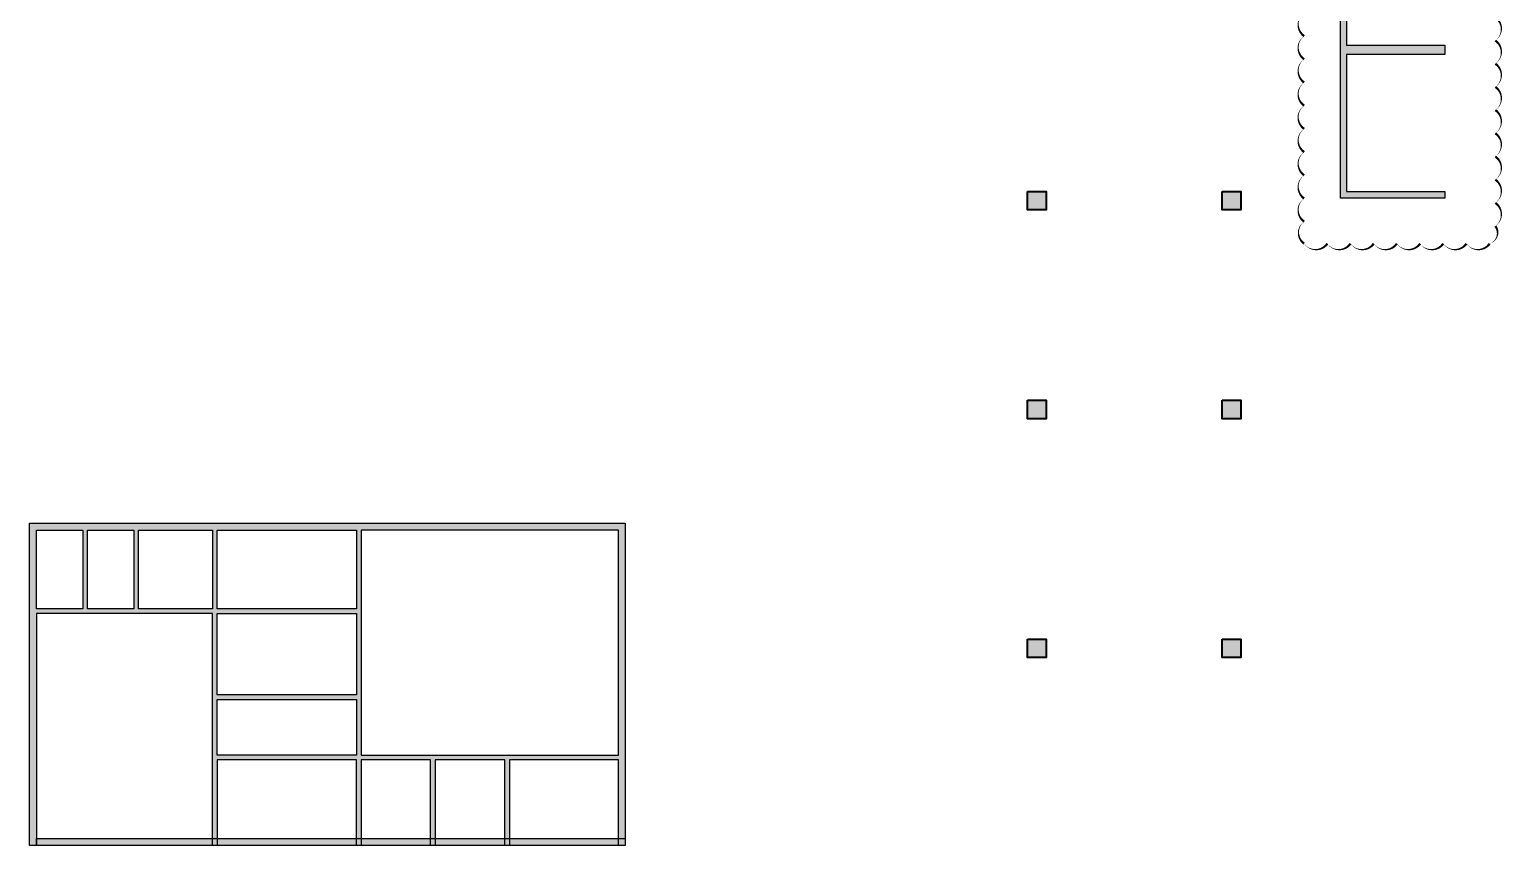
# Model space of a CAD drawing. Header units: millimetres. Extents: x -1592 to 219487, y -1099 to 92369.
# Drawn here: x 155950 to 219487, y 400 to 35578 of the extents above; entities that cross this region are included whole.
import ezdxf

# ---------------------------------------------------------------- set-up
doc = ezdxf.new("R2010")
doc.units = ezdxf.units.MM
for name, color, linetype, lineweight in [('NDC_S-COLUMN', 4, 'Continuous', 40), ('NDC_S_HATCH COLUMN AND WALL', 251, 'Continuous', 13), ('POD_Core wall_5(B3-B1)$0$NDC_S_HATCH COLUMN AND WALL', 251, 'Continuous', 13), ('POD_Core wall_5(B3-B1)$0$NDC_S_WALL', 6, 'Continuous', 25), ('POD_Core wall_6.1(B2)$0$NDC_S_WALL', 6, 'Continuous', 25)]:
    doc.layers.add(name, color=color, linetype=linetype, lineweight=lineweight)
doc.layers.add('NDC_S-REVC 210406', color=240, linetype='Continuous', lineweight=50, plot=False)

# ---------------------------------------------------------------- blocks, each defined once
blk = doc.blocks.new('cot')
at = {"layer": 'NDC_S_HATCH COLUMN AND WALL', "ltscale": 0.005}
h = blk.add_hatch(color=256, dxfattribs=at)
h.dxf.hatch_style = 1
h.paths.add_polyline_path([(-0.5, 0.5), (0.5, 0.5), (0.5, -0.5), (-0.5, -0.5)])
at = {"layer": 'NDC_S-COLUMN', "ltscale": 0.005}
blk.add_lwpolyline([(-0.5, 0.5), (0.5, 0.5), (0.5, -0.5), (-0.5, -0.5)], close=True, dxfattribs=at)

msp = doc.modelspace()

# ---------------------------------------------------------------- hatches: boundary and pattern name
at = {"layer": 'POD_Core wall_5(B3-B1)$0$NDC_S_HATCH COLUMN AND WALL'}
h = msp.add_hatch(color=256, dxfattribs=at)
h.dxf.hatch_style = 1
h.paths.add_polyline_path([(212750, 64300), (212500, 64300), (212500, 28300), (217000, 28300), (217000, 28600), (212750, 28600), (212750, 34500), (217000, 34500), (217000, 34900), (212750, 34900), (212750, 39900), (217000, 39900), (217000, 40300), (212750, 40300), (212750, 46900), (217000, 46900), (217000, 47300), (212750, 47300), (212750, 52200), (217000, 52200), (217000, 52600), (212750, 52600), (212750, 56200), (217000, 56200), (217000, 56600), (212750, 56600), (212750, 58900), (217000, 58900), (217000, 59300), (212750, 59300), (212750, 61600), (217000, 61600), (217000, 62000), (212750, 62000)])
at = {"layer": 'POD_Core wall_6.1(B2)$0$NDC_S_WALL'}
h = msp.add_hatch(color=251, dxfattribs=at)
h.dxf.hatch_style = 1
h.paths.add_polyline_path([(181650, 14300), (155950, 14300), (155950, 400), (156250, 400), (156250, 10400), (163850, 10400), (163850, 400), (164050, 400), (164050, 4100), (170050, 4100), (170050, 400), (170250, 400), (170250, 4100), (173250, 4100), (173250, 400), (173450, 400), (173450, 4100), (176450, 4100), (176450, 400), (176650, 400), (176650, 4100), (181350, 4100), (181350, 400), (181650, 400)])
h.paths.add_polyline_path([(156250, 14000), (158250, 14000), (158250, 10600), (156250, 10600)], flags=16)
h.paths.add_polyline_path([(158450, 14000), (160450, 14000), (160450, 10600), (158450, 10600)], flags=16)
h.paths.add_polyline_path([(160650, 14000), (163850, 14000), (163850, 10600), (160650, 10600)], flags=16)
h.paths.add_polyline_path([(164050, 14000), (170050, 14000), (170050, 10600), (164050, 10600)], flags=16)
h.paths.add_polyline_path([(164050, 10400), (170050, 10395), (170050, 6897), (164050, 6903)], flags=16)
h.paths.add_polyline_path([(164050, 6695), (170050, 6705), (170050, 4305), (164050, 4295)], flags=16)
h.paths.add_polyline_path([(170250, 14000), (181350, 14000), (181350, 4300), (170250, 4300)], flags=16)
h = msp.add_hatch(color=251, dxfattribs=at)
h.dxf.hatch_style = 1
h.paths.add_polyline_path([(156250, 700), (181350, 700), (181350, 400), (156250, 400)])

# ---------------------------------------------------------------- linework, layer by layer
at = {"layer": 'NDC_S-REVC 210406'}
msp.add_lwpolyline([(210931, 36294, 0, 100, 0.520567), (210931, 35294, 0, 100, 0.520567), (210931, 34294, 0, 100, 0.520567), (210931, 33294, 0, 100, 0.520567), (210931, 32294, 0, 100, 0.520567), (210931, 31294, 0, 100, 0.520567), (210931, 30294, 0, 100, 0.520567), (210931, 29294, 0, 100, 0.520567), (210931, 28294, 0, 100, 0.520567), (210931, 27294, 0, 100, 0.520567), (210931, 26347, 0, 100, 0.520567), (211931, 26347, 0, 100, 0.520567), (212931, 26347, 0, 100, 0.520567), (213931, 26347, 0, 100, 0.520567), (214931, 26347, 0, 100, 0.520567), (215931, 26347, 0, 100, 0.520567), (216931, 26347, 0, 100, 0.520567), (217931, 26347, 0, 100, 0.520567), (218931, 26347, 0, 100, 0.520567), (219177, 27102, 0, 100, 0.520567), (219177, 28102, 0, 100, 0.520567), (219177, 29102, 0, 100, 0.520567), (219177, 30102, 0, 100, 0.520567), (219177, 31102, 0, 100, 0.520567), (219177, 32102, 0, 100, 0.520567), (219177, 33102, 0, 100, 0.520567), (219177, 34102, 0, 100, 0.520567), (219177, 35102, 0, 100, 0.520567), (219177, 36102, 0, 100, 0.520567)], format="xyseb", dxfattribs=at)
at = {"layer": 'POD_Core wall_5(B3-B1)$0$NDC_S_WALL'}
msp.add_lwpolyline([(212750, 39900), (212750, 34900), (217000, 34900), (217000, 34500), (212750, 34500), (212750, 28600), (217000, 28600), (217000, 28300), (212500, 28300), (212500, 64300)], dxfattribs=at)
at = {"layer": 'POD_Core wall_6.1(B2)$0$NDC_S_WALL'}
for points in [[(155950, 400), (155950, 14300), (181650, 14300), (181650, 400), (181350, 400), (181350, 4100), (176650, 4100), (176650, 400), (176450, 400), (176450, 4100), (173450, 4100), (173450, 400), (173250, 400), (173250, 4100), (170250, 4100), (170250, 400), (170050, 400), (170050, 4100), (164050, 4100), (164050, 400), (163850, 400), (163850, 10400), (156250, 10404), (156250, 400)], [(156250, 14000), (158250, 14000), (158250, 10600), (156250, 10600)], [(158450, 14000), (160450, 14000), (160450, 10600), (158450, 10600)], [(160650, 14000), (163850, 14000), (163850, 10600), (160650, 10610)], [(164050, 14000), (170050, 14000), (170050, 10600), (164050, 10600)], [(170250, 4300), (181350, 4300), (181350, 14000), (170250, 14000)], [(164050, 10400), (170050, 10400), (170050, 6900), (164050, 6900)], [(164050, 6700), (170050, 6700), (170050, 4300), (164050, 4300)], [(156250, 700), (181650, 700), (181650, 400), (156250, 400)]]:
    msp.add_lwpolyline(points, close=True, dxfattribs=at)

# ---------------------------------------------------------------- block references
at = {"layer": 'NDC_S_HATCH COLUMN AND WALL', "ltscale": 200, "xscale": 800, "yscale": 800}
for p in [(199400, 28200), (207800, 28200), (199400, 19200), (207800, 19200), (199400, 8900), (207800, 8900)]:
    msp.add_blockref('cot', p, dxfattribs=at)

doc.saveas('drawing.dxf')
